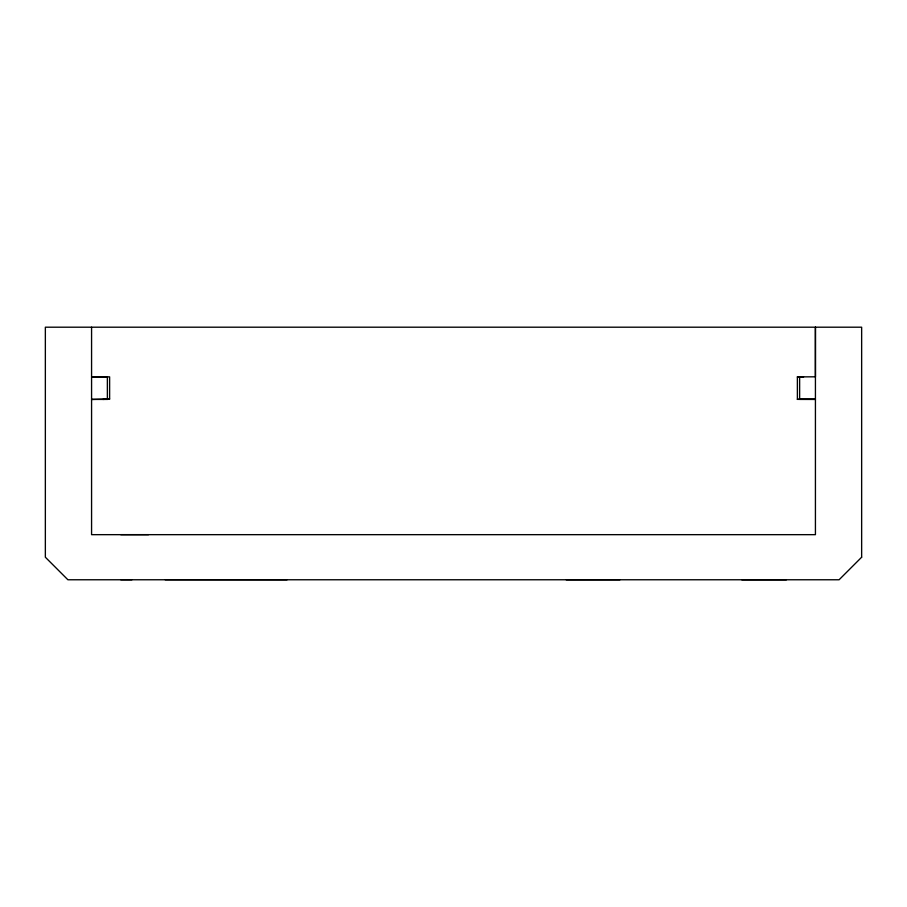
<?xml version="1.0" encoding="UTF-8"?>
<svg xmlns="http://www.w3.org/2000/svg" width="907" height="907" viewBox="0 0 907 907"><rect width="100%" height="100%" fill="white"/><g stroke="black" fill="none" stroke-linecap="round" stroke-linejoin="round"><path stroke-width="1.36" d="M107.366 399.409L109.622 399.012L109.622 376.858L91.573 376.881L107.366 376.858L107.366 399.409L91.573 399.431L109.622 399.023L102.854 399.431M797.378 399.329L815.427 399.363L797.378 399.363L797.378 376.881L815.427 376.813L815.427 327.2L815.427 376.598M120.778 534.665L148.567 534.665M803.579 376.949L799.634 376.881L799.634 399.363L815.427 399.363M120.778 579.732L131.934 579.732M165.187 579.72L287.043 579.766M566.251 579.788L619.957 579.766M741.813 579.8L786.414 579.788M803.024 376.949L797.378 376.938M815.427 376.813L815.427 534.665L91.573 534.665L91.573 327.2M861.65 557.215L839.1 579.766L67.9 579.766L45.35 557.215L45.35 327.2L861.65 327.2L861.65 557.215"/></g></svg>
